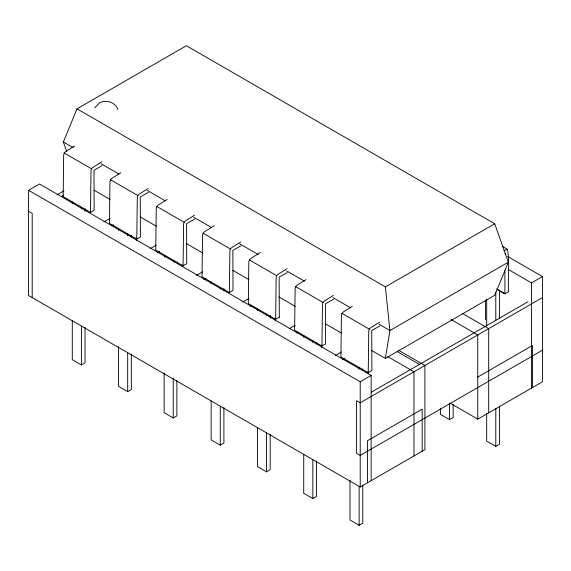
<?xml version="1.0" encoding="UTF-8"?>
<svg xmlns="http://www.w3.org/2000/svg" width="571" height="571" viewBox="0 0 571 571"><rect width="100%" height="100%" fill="white"/><g stroke="black" fill="none" stroke-linecap="round" stroke-linejoin="round"><path stroke-width="0.86" d="M504.942 270.668L504.907 293.815L498.076 289.868M74.544 146.005L65.522 151.665L64.209 153.028L63.681 154.848L63.153 196.61L90.496 212.391L91.017 170.629L91.546 168.809L92.859 167.446L101.881 161.786M120.831 172.727L111.809 178.388L110.503 179.751L109.967 181.571L109.446 223.332L136.783 239.113L137.311 197.352L137.839 195.532L139.146 194.169L148.167 188.509M167.125 199.45L158.103 205.11L156.789 206.474L156.261 208.294L155.733 250.055L183.077 265.836L183.598 224.075L184.126 222.255L185.439 220.891L194.461 215.231M214.146 225.738L204.389 231.833L203.083 233.196L202.555 235.016L202.027 276.778L229.364 292.559L229.892 250.797L230.42 248.977L231.726 247.607L240.748 241.954M260.433 252.461L250.683 258.549L249.37 259.919L248.842 261.739L248.314 303.501L275.657 319.282L276.178 277.52L276.707 275.7L278.02 274.33L287.042 268.677M305.992 279.619L296.97 285.272L295.664 286.642L295.136 288.462L294.607 330.224L321.944 346.005L322.472 304.243L323 302.423L324.307 301.053L333.328 295.4M352.286 306.341L343.264 311.994L341.95 313.365L341.422 315.185L340.901 356.946L368.238 372.72L368.759 330.959L369.287 329.146L370.6 327.775L379.622 322.123M505.057 254.259L505.057 253.581M371.485 350.401L385.361 358.417L389.922 330.53L385.361 286.885L77.021 108.847L63.352 141.986L73.366 147.775M77.021 108.847L186.367 45.716L494.707 223.761L508.368 262.16L494.707 295.286L385.361 358.417M94.772 107.798L99.554 102.844C106.242 99.361 115.563 102.095 117.862 109.668M398.686 350.323L424.91 365.461L424.91 449.634L360.215 486.984L28.55 295.5L28.55 190.286L39.485 183.976L371.15 375.461L371.15 480.675M57.043 194.882L63.973 190.878M61.454 196.538L63.766 195.203M90.496 212.391L94.136 210.285L93.994 170.222L102.095 165.633M103.908 221.898L110.025 218.372M111.959 225.666L113.493 224.788M136.783 239.113L140.43 237.008L140.28 196.945L148.381 192.356M150.194 248.628L156.311 245.095M157.482 252.832L159.78 251.511M183.077 265.836L186.717 263.731L186.574 223.668L194.675 219.078M196.481 275.35L202.598 271.817M203.768 279.554L206.067 278.234M72.289 320.695L72.289 359.68L81.396 364.94L85.043 362.835L85.043 327.397M229.364 292.559L233.011 290.453L232.861 250.391L240.969 245.794M242.768 302.073L248.885 298.54M250.055 306.284L251.59 305.399M118.575 346.533L118.575 386.403L127.683 391.663L131.33 389.558L131.33 354.12M275.657 319.282L279.305 317.176M289.054 328.796L295.171 325.263M296.349 333.007L297.876 332.122M385.361 286.885L494.707 223.761M164.134 372.834L164.134 412.705L173.241 417.965L176.889 415.866L176.889 380.422M321.944 346.005L325.591 343.899L325.441 303.836L333.55 299.24M335.341 355.519L341.465 351.986M508.376 262.146L389.922 330.545L379.137 324.307M342.636 359.73L344.927 358.402M211.149 400.871L211.149 439.848L220.263 445.109L223.903 443.01L223.903 407.566M368.238 372.72L371.885 370.622L371.735 330.552L379.836 325.962M28.55 190.286L360.215 381.771L371.15 375.461M508.376 269.512L531.515 282.873L542.45 276.564L542.45 381.771L477.756 419.143L449.991 403.09M371.243 392.241L527.997 301.738M542.45 297.605L360.215 402.812L356.568 400.714L356.568 453.317L360.215 455.422L542.45 350.209M257.435 427.593L257.435 466.578L266.55 471.839L270.19 469.733L270.19 434.288M477.756 377.06L532.429 345.498L532.429 387.581M303.722 454.316L303.722 493.301L312.837 498.562L316.477 496.456L316.477 461.018M440.398 408.186L440.398 414.389L449.513 419.649L453.153 417.544L453.153 404.254M350.009 480.154L350.009 520.024L359.123 525.284L362.771 523.179L362.771 485.079M486.685 413.647L486.685 441.112L495.799 446.372L499.439 444.274L499.439 406.174M287.256 272.517L279.155 277.113L279.298 317.176M503.872 250.648L507.498 249.349C509.803 263.16 507.762 277.699 508.554 291.71L504.907 293.815L496.556 288.99M502.187 246.279L507.498 249.349M507.74 256.522L542.45 276.564M462.467 313.5L488.69 328.639L488.69 412.812M451.011 319.51L477.756 334.956L477.756 419.143M101.096 163.777L118.811 174.005M147.311 190.464L165.019 200.685M193.519 217.144L211.234 227.372M239.734 243.824L258.213 254.502M286.713 270.947L304.429 281.182M332.929 297.627L350.637 307.869M64.209 153.028L91.546 168.809M110.503 179.751L137.839 195.532M156.789 206.474L184.126 222.255M203.083 233.196L230.42 248.977M249.37 259.919L276.707 275.7M295.664 286.642L323 302.423M341.95 313.365L369.287 329.146M397.109 351.522L419.442 364.412M387.752 356.639L413.975 371.778L413.975 455.951M93.979 190.186L110.167 199.536M140.23 216.887L156.418 226.237M186.481 243.596L202.669 252.939M232.732 270.297L248.92 279.64M278.983 296.999L295.171 306.341M325.234 323.7L341.422 333.05M28.55 211.327L32.197 213.433L32.197 297.605M63.36 141.993L66.686 151.358M531.515 282.873L531.515 388.087M499.439 290.004L499.439 318.461M495.799 292.109L495.799 320.567M495.799 408.279L495.799 446.372M486.685 299.297L486.685 325.97M485.414 300.332L485.414 319.824M449.513 403.704L449.513 419.649M422.176 451.233L422.176 409.15L367.503 440.712L367.503 482.795M367.867 371.742L367.867 373.513M362.771 368.916L362.771 370.693M360.215 381.771L360.215 486.984M359.123 367.46L359.123 369.244M359.123 486.299L359.123 525.284M321.58 345.012L321.58 347.675M316.477 342.193L316.477 343.97M312.829 340.744L312.829 342.521M312.837 459.576L312.837 498.562M303.722 335.484L303.722 337.261M275.293 318.29L275.293 320.952M270.19 315.47L270.19 318.14M266.55 432.854L266.55 471.839M266.543 314.021L266.543 315.799M257.428 308.761L257.428 310.538M223.896 288.748L223.896 290.525M220.249 287.299L220.249 289.076M220.263 406.131L220.263 445.109M211.142 282.038L211.142 283.816M182.72 264.844L182.72 266.614M177.602 262.025L177.602 263.802M173.962 260.576L173.962 262.353M173.241 378.095L173.241 417.965M164.848 255.316L164.848 257.093M136.433 238.121L136.433 240.776M131.316 235.302L131.316 237.086M127.668 233.853L127.668 235.63M127.683 352.678L127.683 391.663M118.561 228.593L118.561 230.37M85.022 208.586L85.022 211.249M81.382 207.13L81.382 208.907M81.396 325.955L81.396 364.94M72.267 201.87L72.267 203.647"/></g></svg>
